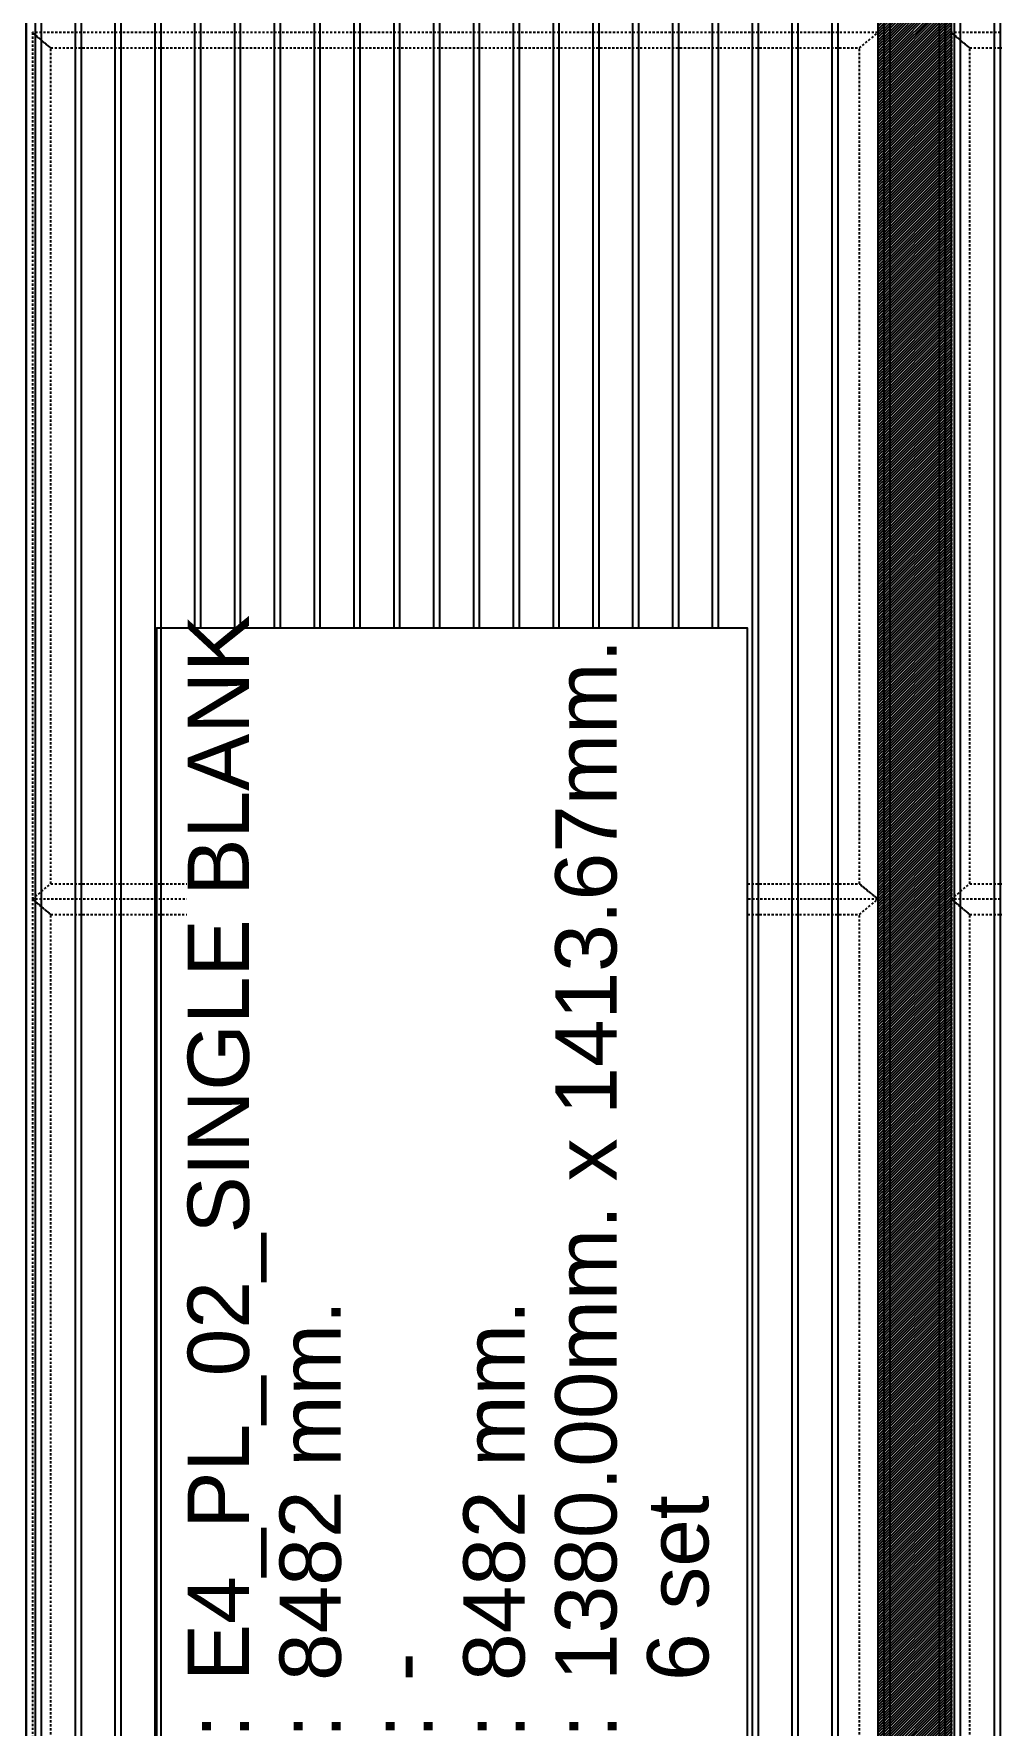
# Model space of a CAD drawing. Header units: millimetres. Extents: x 652937 to 1670132, y 1473552 to 2851037.
# Drawn here: x 820023 to 821586, y 1522765 to 1525525 of the extents above; entities that cross this region are included whole.
import ezdxf
from ezdxf.xclip import XClip

# ---------------------------------------------------------------- set-up
doc = ezdxf.new("R2010")
doc.units = ezdxf.units.MM
doc.header["$XCLIPFRAME"] = 0
for name, pattern in [('TA_HL_001.00000', [6.5, 3.55, -2.95]), ('XKITLINE00', [0]), ('XKITLINE02', [4, 2, -2])]:
    doc.linetypes.add(name, pattern=pattern)
doc.layers.add('000 - 0_HIDE_OBJ_FRAMING_DEF_SUB', color=1, linetype='Continuous', plot=False)
doc.layers.add('000 - ESTIMATE_ASPG_WIPEOUT_', color=250, linetype='Continuous', plot=False)
for name, color, linetype, true_color, plot in [('000 - ESTIMATE_ASPG_MAIN_COLOR_6', 6, 'Continuous', 0xff00ff, False), ('000 - ESTIMATE_ASPG_TEXT_COLOR_1', 1, 'Continuous', 0xff0000, False), ('000_AREA_ASPG_AREA_HATCH_', 7, 'Continuous', 0xff8700, False), ('000_AREA_ASPG_AREA_MAIN_COLOR_1', 7, 'Continuous', 0xff8700, False)]:
    doc.layers.add(name, color=color, linetype=linetype, true_color=true_color, plot=plot)
for name, color, linetype in [('010 - ASPG_EXTR_MAIN_COLOR_2', 2, 'Continuous'), ('010 - ASPG_EXTR_WIPEOUT_', 250, 'Continuous'), ('010 - ASPG_FRAMING_MAIN_COLOR_1', 3, 'Continuous'), ('010 - ASPG_FRAMING_SUB_COLOR_2', 1, 'Continuous'), ('010 - ASPG_FRAMING_SUB_COLOR_3', 251, 'Continuous')]:
    doc.layers.add(name, color=color, linetype=linetype)
for name, color, linetype, lineweight in [('A-230-M_FLOOR', 2, 'Continuous', 25), ('Bolt', 7, 'Continuous', 0), ('Part', 2, 'Continuous', 0)]:
    doc.layers.add(name, color=color, linetype=linetype, lineweight=lineweight)
doc.styles.add('_Arial', font='arial.ttf')

# ---------------------------------------------------------------- blocks, each defined once
blk = doc.blocks.new('GM_Louver Grill Vertical Z1 - Z Profile-V141-ENT 3 ELE-4 Sheet')
at = {"layer": '000 - 0_HIDE_OBJ_FRAMING_DEF_SUB'}
blk.add_line((187463.5, 105550), (187463.5, 114870), dxfattribs=at)
blk = doc.blocks.new('E4')
at = {"layer": '000 - 0_HIDE_OBJ_FRAMING_DEF_SUB'}
for points in [[(-1566166.2, 114870), (-1564666.2, 114870), (-1564666.2, 105550), (-1566166.2, 105550)], [(-1563166.2, 114870), (-1564666.2, 114870), (-1564666.2, 105550), (-1563166.2, 105550)], [(-1566116.2, 114820), (-1564716.2, 114820), (-1564716.2, 105600), (-1566116.2, 105600)], [(-1564616.2, 114820), (-1563216.2, 114820), (-1563216.2, 105600), (-1564616.2, 105600)]]:
    blk.add_lwpolyline(points, close=True, dxfattribs=at)
at = {"layer": '000 - 0_HIDE_OBJ_FRAMING_DEF_SUB', "color": 8}
for p in [(-1753504.7, 0), (-1753429.7, 0), (-1753354.7, 0), (-1753279.7, 0), (-1753204.7, 0), (-1753129.7, 0), (-1753054.7, 0), (-1752979.7, 0), (-1752904.7, 0), (-1752829.7, 0), (-1752754.7, 0), (-1752679.7, 0), (-1752604.7, 0), (-1752529.7, 0), (-1752454.7, 0), (-1752379.7, 0), (-1752304.7, 0), (-1752229.7, 0), (-1752004.7, 0)]:
    blk.add_blockref('GM_Louver Grill Vertical Z1 - Z Profile-V141-ENT 3 ELE-4 Sheet', p, dxfattribs=at)
blk = doc.blocks.new('*A3459102')
at = {"layer": 'Part', "linetype": 'XKITLINE00', "lineweight": 0}
for p, q in [((616.947211, 135.830227), (616.947209, 135.830227)), ((616.947209, 135.830227), (619.147209, 135.830227)), ((616.947209, 135.730227), (616.947209, 135.830227)), ((619.147211, 135.830227), (619.147209, 135.830227)), ((619.147209, 135.730227), (619.147209, 135.830227)), ((616.947211, 135.730227), (616.947209, 135.730227)), ((616.947209, 135.730227), (619.147209, 135.730227)), ((619.147211, 135.730227), (619.147209, 135.730227))]:
    blk.add_line(p, q, dxfattribs=at)
at = {"layer": 'Part', "linetype": 'XKITLINE02', "lineweight": 0}
for p, q in [((616.947211, 135.830227), (616.947211, 135.730227)), ((619.147209, 135.830227), (619.147211, 135.830227)), ((619.147211, 135.830227), (619.147211, 135.730227)), ((619.147209, 135.730227), (619.147211, 135.730227))]:
    blk.add_line(p, q, dxfattribs=at)
blk = doc.blocks.new('*A3460103')
at = {"layer": 'Part', "linetype": 'XKITLINE02', "lineweight": 0}
for p, q in [((618.12721, 136.430227), (618.077209, 136.430227)), ((618.077209, 136.430227), (618.077209, 135.930227)), ((618.127209, 135.930227), (618.127209, 136.430227)), ((618.077209, 135.830227), (618.67721, 135.830227)), ((618.67721, 135.830227), (618.67721, 135.880227))]:
    blk.add_line(p, q, dxfattribs=at)
at = {"layer": 'Part', "linetype": 'XKITLINE00', "lineweight": 0}
for p, q in [((618.077209, 135.930227), (618.077209, 135.830227)), ((618.127209, 135.930227), (618.127209, 135.880227)), ((618.677209, 135.880227), (618.127209, 135.880227)), ((618.677209, 135.830227), (618.677209, 135.880227))]:
    blk.add_line(p, q, dxfattribs=at)
blk = doc.blocks.new('*A3462105')
at = {"layer": 'Bolt', "linetype": 'XKITLINE02', "lineweight": 0}
for p, q in [((618.20641, 136.130227), (617.77721, 136.130227)), ((618.07721, 136.200227), (618.01721, 136.200227)), ((618.07721, 136.060227), (618.01721, 136.060227)), ((618.12721, 136.300227), (618.07721, 136.300227)), ((618.12721, 135.960227), (618.07721, 135.960227))]:
    blk.add_line(p, q, dxfattribs=at)
blk = doc.blocks.new('*A3463106')
at = {"layer": 'Bolt'}
for points in [[(617.217, 135.83), (617.217, 135.73), (617.077, 135.73), (617.077, 135.83)], [(619.017, 135.83), (619.017, 135.73), (618.877, 135.73), (618.877, 135.83)]]:
    blk.add_hatch(color=256, dxfattribs=at).paths.add_polyline_path(points, flags=17)
at = {"layer": 'Bolt', "linetype": 'XKITLINE00', "lineweight": 0}
for p, q in [((617.077, 135.83), (617.077, 135.73)), ((617.147, 135.83), (617.147, 135.73)), ((617.217, 135.83), (617.217, 135.73)), ((618.877, 135.83), (618.877, 135.73)), ((618.947, 135.83), (618.947, 135.73)), ((619.017, 135.83), (619.017, 135.73))]:
    blk.add_line(p, q, dxfattribs=at)
blk = doc.blocks.new('*A3461104')
at = {"layer": 'Part', "linetype": 'XKITLINE00', "lineweight": 0}
for p, q in [((616.747209, 135.530227), (616.947209, 135.730227)), ((616.947209, 135.730227), (616.947211, 135.730227)), ((619.177211, 135.730227), (616.947209, 135.730227)), ((619.347209, 135.530227), (619.177209, 135.730227))]:
    blk.add_line(p, q, dxfattribs=at)
at = {"layer": 'Part', "linetype": 'XKITLINE02', "lineweight": 0}
for p, q in [((616.747209, 135.530227), (619.347211, 135.530227)), ((616.747211, 135.530227), (616.947211, 135.730227)), ((619.347211, 135.530227), (619.177211, 135.730227))]:
    blk.add_line(p, q, dxfattribs=at)
blk = doc.blocks.new('*A39494473')
at = {"layer": 'Part', "linetype": 'XKITLINE00', "lineweight": 0}
for p, q in [((4.126876, -71.825099), (4.126876, -71.795099)), ((4.626996, -71.825099), (4.126876, -71.825099)), ((4.626876, -71.825099), (4.626876, -71.795099)), ((4.626996, -71.825099), (4.626876, -71.825099)), ((4.626996, -71.795099), (4.626996, -71.825099))]:
    blk.add_line(p, q, dxfattribs=at)
at = {"layer": 'Part', "linetype": 'XKITLINE02', "lineweight": 0}
for p, q in [((4.626996, -71.795099), (4.126876, -71.795099)), ((4.126996, -71.825099), (4.126996, -71.795099)), ((4.626876, -71.795099), (4.626996, -71.795099))]:
    blk.add_line(p, q, dxfattribs=at)
blk = doc.blocks.new('*A40464570')
at = {"layer": 'Part', "linetype": 'XKITLINE00', "lineweight": 0}
for p, q in [((-7.502966, -78.970099), (5.997055, -78.970099)), ((-7.502966, -78.970099), (-7.502966, -79.295099)), ((5.997061, -78.970099), (5.997055, -78.970099)), ((5.997055, -78.970099), (5.997055, -79.295099)), ((5.997145, -78.970099), (5.997139, -78.970099)), ((5.997139, -78.970099), (5.997139, -79.265099)), ((-7.502966, -79.295099), (5.997055, -79.295099)), ((5.997145, -79.265099), (5.997145, -79.295099))]:
    blk.add_line(p, q, dxfattribs=at)
at = {"layer": 'Part', "linetype": 'XKITLINE02', "lineweight": 0}
for p, q in [((-7.50296, -79.265099), (-7.50296, -78.970099)), ((-7.502881, -79.265099), (-7.502881, -78.970099)), ((-7.502876, -79.295099), (-7.502876, -78.970099)), ((5.997055, -78.970099), (5.997145, -78.970099)), ((5.997061, -79.265099), (5.997061, -78.970099)), ((5.997145, -78.970099), (5.997145, -79.265099)), ((-7.50296, -79.265099), (5.997139, -79.265099)), ((5.997055, -79.295099), (5.997145, -79.295099)), ((5.997055, -79.295099), (5.997145, -79.295099)), ((5.997139, -79.265099), (5.997061, -79.265099))]:
    blk.add_line(p, q, dxfattribs=at)
blk = doc.blocks.new('*A40504574')
at = {"layer": 'Bolt'}
for points in [[(4.262, -79.265), (4.262, -79.295), (4.192, -79.295), (4.192, -79.265)], [(4.262, -79.295), (4.262, -79.325), (4.192, -79.325), (4.192, -79.295)], [(4.562, -79.265), (4.562, -79.295), (4.492, -79.295), (4.492, -79.265)], [(4.562, -79.295), (4.562, -79.325), (4.492, -79.325), (4.492, -79.295)]]:
    blk.add_hatch(color=256, dxfattribs=at).paths.add_polyline_path(points, flags=17)
at = {"layer": 'Bolt', "linetype": 'XKITLINE00', "lineweight": 0}
for p, q in [((4.227, -79.365), (4.227, -79.15)), ((4.527, -79.365), (4.527, -79.15)), ((4.192, -79.295), (4.192, -79.265)), ((4.192, -79.325), (4.192, -79.295)), ((4.262, -79.295), (4.262, -79.265)), ((4.262, -79.325), (4.262, -79.295)), ((4.492, -79.295), (4.492, -79.265)), ((4.492, -79.325), (4.492, -79.295)), ((4.562, -79.295), (4.562, -79.265)), ((4.562, -79.325), (4.562, -79.295))]:
    blk.add_line(p, q, dxfattribs=at)
blk = doc.blocks.new('*A40514575')
at = {"layer": 'Part', "linetype": 'XKITLINE00', "lineweight": 0}
for p, q in [((4.126876, -79.325099), (4.126876, -79.295099)), ((4.626996, -79.325099), (4.126876, -79.325099)), ((4.626876, -79.325099), (4.626876, -79.295099)), ((4.626996, -79.325099), (4.626876, -79.325099)), ((4.626996, -79.295099), (4.626996, -79.325099))]:
    blk.add_line(p, q, dxfattribs=at)
at = {"layer": 'Part', "linetype": 'XKITLINE02', "lineweight": 0}
for p, q in [((4.626996, -79.295099), (4.126876, -79.295099)), ((4.126996, -79.325099), (4.126996, -79.295099)), ((4.626876, -79.295099), (4.626996, -79.295099))]:
    blk.add_line(p, q, dxfattribs=at)
blk = doc.blocks.new('*A40524576')
at = {"layer": 'Part', "linetype": 'XKITLINE00', "lineweight": 0}
for p, q in [((4.361876, -79.475099), (4.361876, -79.325099)), ((4.361876, -79.325099), (4.391876, -79.325099)), ((4.391876, -79.475099), (4.391876, -79.325099)), ((4.391996, -79.825099), (4.391996, -79.325099)), ((4.361966, -79.825099), (4.361876, -79.475099)), ((4.361876, -79.475099), (4.391876, -79.475099)), ((4.391876, -79.475099), (4.391966, -79.825099)), ((4.361996, -79.825099), (4.361966, -79.825099)), ((4.361966, -79.825099), (4.391996, -79.825099))]:
    blk.add_line(p, q, dxfattribs=at)
at = {"layer": 'Part', "linetype": 'XKITLINE02', "lineweight": 0}
for p, q in [((4.361876, -79.325099), (4.361996, -79.325099)), ((4.361996, -79.325099), (4.361996, -79.825099)), ((4.391876, -79.325099), (4.391996, -79.325099)), ((4.391996, -79.325099), (4.391876, -79.325099))]:
    blk.add_line(p, q, dxfattribs=at)
blk = doc.blocks.new('*A40534577')
at = {"layer": 'Part', "linetype": 'XKITLINE00', "lineweight": 0}
for p, q in [((4.361876, -71.975099), (4.361876, -71.825099)), ((4.361876, -71.825099), (4.391876, -71.825099)), ((4.391876, -71.975099), (4.391876, -71.825099)), ((4.391996, -72.325099), (4.391996, -71.825099)), ((4.361966, -72.325099), (4.361876, -71.975099)), ((4.361876, -71.975099), (4.391876, -71.975099)), ((4.391876, -71.975099), (4.391966, -72.325099)), ((4.361996, -72.325099), (4.361966, -72.325099)), ((4.361966, -72.325099), (4.391996, -72.325099))]:
    blk.add_line(p, q, dxfattribs=at)
at = {"layer": 'Part', "linetype": 'XKITLINE02', "lineweight": 0}
for p, q in [((4.361876, -71.825099), (4.361996, -71.825099)), ((4.361996, -71.825099), (4.361996, -72.325099)), ((4.391876, -71.825099), (4.391996, -71.825099)), ((4.391996, -71.825099), (4.391876, -71.825099))]:
    blk.add_line(p, q, dxfattribs=at)
blk = doc.blocks.new('*A40814605')
at = {"layer": 'Part', "linetype": 'XKITLINE00', "lineweight": 0}
for p, q in [((-7.502966, -71.470099), (5.997055, -71.470099)), ((-7.502966, -71.470099), (-7.502966, -71.795099)), ((5.997061, -71.470099), (5.997055, -71.470099)), ((5.997055, -71.470099), (5.997055, -71.795099)), ((5.997145, -71.470099), (5.997139, -71.470099)), ((5.997139, -71.470099), (5.997139, -71.765099)), ((-7.502966, -71.795099), (5.997055, -71.795099)), ((5.997145, -71.765099), (5.997145, -71.795099))]:
    blk.add_line(p, q, dxfattribs=at)
at = {"layer": 'Part', "linetype": 'XKITLINE02', "lineweight": 0}
for p, q in [((-7.50296, -71.765099), (-7.50296, -71.470099)), ((-7.502881, -71.765099), (-7.502881, -71.470099)), ((-7.502876, -71.795099), (-7.502876, -71.470099)), ((5.997055, -71.470099), (5.997145, -71.470099)), ((5.997061, -71.765099), (5.997061, -71.470099)), ((5.997145, -71.470099), (5.997145, -71.765099)), ((-7.50296, -71.765099), (5.997139, -71.765099)), ((5.997055, -71.795099), (5.997145, -71.795099)), ((5.997055, -71.795099), (5.997145, -71.795099)), ((5.997139, -71.765099), (5.997061, -71.765099))]:
    blk.add_line(p, q, dxfattribs=at)
blk = doc.blocks.new('*A40824606')
at = {"layer": 'Bolt'}
for points in [[(4.262, -71.765), (4.262, -71.795), (4.192, -71.795), (4.192, -71.765)], [(4.262, -71.795), (4.262, -71.825), (4.192, -71.825), (4.192, -71.795)], [(4.562, -71.765), (4.562, -71.795), (4.492, -71.795), (4.492, -71.765)], [(4.562, -71.795), (4.562, -71.825), (4.492, -71.825), (4.492, -71.795)]]:
    blk.add_hatch(color=256, dxfattribs=at).paths.add_polyline_path(points, flags=17)
at = {"layer": 'Bolt', "linetype": 'XKITLINE00', "lineweight": 0}
for p, q in [((4.227, -71.865), (4.227, -71.65)), ((4.527, -71.865), (4.527, -71.65)), ((4.192, -71.795), (4.192, -71.765)), ((4.192, -71.825), (4.192, -71.795)), ((4.262, -71.795), (4.262, -71.765)), ((4.262, -71.825), (4.262, -71.795)), ((4.492, -71.795), (4.492, -71.765)), ((4.492, -71.825), (4.492, -71.795)), ((4.562, -71.795), (4.562, -71.765)), ((4.562, -71.825), (4.562, -71.795))]:
    blk.add_line(p, q, dxfattribs=at)
blk = doc.blocks.new('W-1-PP18-ST_ENT3_REV02_20260413-214324_PP18_ENT3_SE_ELE4-1')
at = {"layer": 'A-230-M_FLOOR', "color": 4, "lineweight": 9}
blk.add_lwpolyline([(-1085, 102450), (-1085, 114420), (-835, 114420), (-835, 102450)], dxfattribs=at)
at = {"layer": 'Part', "linetype": 'XKITLINE02', "lineweight": 0}
for p, q in [((-1388, 113780), (-1388, 110735)), ((-1388, 113780), (-1388, 110735)), ((-1382, 113780), (-1382, 110735)), ((-1382, 113780), (-1382, 110735)), ((-1335, 110735), (-1335, 110735)), ((-1335, 110735), (-1335, 110735))]:
    blk.add_line(p, q, dxfattribs=at)
at = {"layer": 'Part', "linetype": 'XKITLINE00', "lineweight": 0}
blk.add_lwpolyline([(-1335, 110735), (-1335, 113780), (-1435, 113780), (-1435, 110735)], close=True, dxfattribs=at)
blk.add_blockref('E4', (1563456.2, 0))
at = {"lineweight": 0}
for name, p, xscale, yscale, zscale in [('*A40814605', (-2309.4, 127339), 200, 200, 200), ('*A40824606', (-2260.4, 127339), 200, 200, 200), ('*A39494473', (-2260.4, 127339), 200, 200, 200), ('*A40534577', (-2260.4, 127339), 200, 200, 200), ('*A40464570', (-2309.4, 127339), 200, 200, 200), ('*A40504574', (-2260.4, 127339), 200, 200, 200), ('*A40514575', (-2260.4, 127339), 200, 200, 200), ('*A40524576', (-2260.4, 127339), 200, 200, 200), ('*A3462105', (-63189.7, 97142), 100, 100, 100), ('*A3460103', (-63189.7, 97142), 100, 100, 100), ('*A3461104', (-63191.2, 97142), 100, 100, 100), ('*A3459102', (-63189.7, 97142), 100, 100, 100), ('*A3463106', (-63189.7, 97142), 100, 100, 100)]:
    blk.add_blockref(name, p, dxfattribs=dict(at, xscale=xscale, yscale=yscale, zscale=zscale))
blk = doc.blocks.new('*A40484572')
at = {"layer": 'Part', "linetype": 'XKITLINE00', "lineweight": 0}
for p, q in [((4.127001, -67.820099), (4.127001, -71.470099)), ((4.627001, -67.820099), (4.627001, -71.470099)), ((4.627093, -67.820099), (4.627093, -71.470099)), ((4.127001, -71.825099), (4.127001, -78.970099)), ((4.627001, -71.795099), (4.627001, -78.970099)), ((4.627093, -71.795099), (4.627093, -78.970099)), ((4.127001, -79.325099), (4.127001, -83.020099)), ((4.627001, -79.295099), (4.627001, -83.020099)), ((4.627093, -79.295099), (4.627093, -83.020099)), ((4.127001, -83.020099), (4.127009, -83.020099)), ((4.127001, -83.020099), (4.627009, -83.020099)), ((4.627093, -83.020099), (4.627101, -83.020099))]:
    blk.add_line(p, q, dxfattribs=at)
at = {"layer": 'Part', "linetype": 'XKITLINE02', "lineweight": 0}
for p, q in [((4.127009, -67.820099), (4.127009, -83.020099)), ((4.127093, -83.020099), (4.127093, -67.820099)), ((4.127101, -67.820099), (4.127101, -83.020099)), ((4.362009, -67.820099), (4.362009, -83.020099)), ((4.362093, -67.820099), (4.362093, -83.020099)), ((4.392009, -67.820099), (4.392009, -83.020099)), ((4.392093, -67.820099), (4.392093, -83.020099)), ((4.627009, -67.820099), (4.627009, -83.020099)), ((4.627101, -83.020099), (4.627101, -67.820099)), ((4.127001, -71.470099), (4.127001, -71.825099)), ((4.627001, -71.470099), (4.627001, -71.795099)), ((4.627093, -71.470099), (4.627093, -71.795099)), ((4.127001, -78.970099), (4.127001, -79.325099)), ((4.627001, -78.970099), (4.627001, -79.295099)), ((4.627093, -78.970099), (4.627093, -79.295099)), ((4.127101, -83.020099), (4.127093, -83.020099)), ((4.627009, -83.020099), (4.627093, -83.020099)), ((4.627009, -83.020099), (4.627101, -83.020099))]:
    blk.add_line(p, q, dxfattribs=at)
blk = doc.blocks.new('*A44765000')
at = {"layer": 'Part', "linetype": 'XKITLINE00', "lineweight": 0}
blk.add_line((-7.628107, -83.220099), (44.365166, -83.220099), dxfattribs=at)
blk = doc.blocks.new('*A46225146')
at = {"layer": 'Part', "linetype": 'XKITLINE00', "lineweight": 0}
for p, q in [((3.826996, -83.070099), (4.927106, -83.070099)), ((3.826996, -83.120099), (3.826996, -83.070099)), ((4.926996, -83.120099), (3.826996, -83.120099)), ((4.926996, -83.120099), (4.926996, -83.070099)), ((4.927106, -83.070099), (4.927106, -83.120099))]:
    blk.add_line(p, q, dxfattribs=at)
at = {"layer": 'Part', "linetype": 'XKITLINE02', "lineweight": 0}
for p, q in [((3.827106, -83.120099), (3.827106, -83.070099)), ((4.927106, -83.120099), (4.926996, -83.120099)), ((4.927106, -83.120099), (4.926996, -83.120099))]:
    blk.add_line(p, q, dxfattribs=at)
blk = doc.blocks.new('*A46235147')
at = {"layer": 'Part', "linetype": 'XKITLINE02', "lineweight": 0}
for p, q in [((4.362081, -82.770099), (4.337021, -82.770099)), ((4.337021, -82.770099), (4.337021, -83.020099)), ((4.337081, -83.045099), (4.337081, -82.770099)), ((4.362021, -82.770099), (4.362021, -83.020099)), ((4.362081, -82.770099), (4.362081, -83.020099)), ((4.062081, -83.045099), (4.062081, -83.070099)), ((4.337021, -83.045099), (4.337081, -83.045099)), ((4.337021, -83.045099), (4.337081, -83.045099)), ((4.062021, -83.070099), (4.362081, -83.070099))]:
    blk.add_line(p, q, dxfattribs=at)
at = {"layer": 'Part', "linetype": 'XKITLINE00', "lineweight": 0}
for p, q in [((4.062021, -83.045099), (4.062021, -83.070099)), ((4.062021, -83.045099), (4.337021, -83.045099)), ((4.337021, -83.020099), (4.337021, -83.045099)), ((4.362021, -83.020099), (4.362021, -83.070099)), ((4.362081, -83.020099), (4.362081, -83.070099))]:
    blk.add_line(p, q, dxfattribs=at)
blk = doc.blocks.new('*A46245148')
at = {"layer": 'Part', "linetype": 'XKITLINE00', "lineweight": 0}
for p, q in [((3.726976, -83.220099), (3.826996, -83.120099)), ((3.826996, -83.120099), (4.926996, -83.120099)), ((4.926996, -83.120099), (5.026976, -83.220099)), ((4.927106, -83.120099), (5.027126, -83.220099))]:
    blk.add_line(p, q, dxfattribs=at)
at = {"layer": 'Part', "linetype": 'XKITLINE02', "lineweight": 0}
for p, q in [((3.827106, -83.120099), (3.727126, -83.220099)), ((3.826996, -83.120099), (3.827106, -83.120099)), ((4.926996, -83.120099), (4.927106, -83.120099)), ((4.927106, -83.120099), (4.926996, -83.120099)), ((5.027126, -83.220099), (3.726976, -83.220099)), ((5.027126, -83.220099), (5.026976, -83.220099))]:
    blk.add_line(p, q, dxfattribs=at)
blk = doc.blocks.new('*A46255149')
at = {"layer": 'Bolt', "linetype": 'XKITLINE02', "lineweight": 0}
for p, q in [((4.431651, -82.895099), (4.217051, -82.895099)), ((4.362071, -82.860099), (4.337071, -82.860099)), ((4.392058, -82.860099), (4.362058, -82.860099)), ((4.362032, -82.930099), (4.337032, -82.930099)), ((4.392044, -82.930099), (4.362044, -82.930099))]:
    blk.add_line(p, q, dxfattribs=at)
blk = doc.blocks.new('*A46265150')
at = {"layer": 'Bolt'}
for points in [[(3.942, -83.12), (3.942, -83.07), (4.012, -83.07), (4.012, -83.12)], [(4.742, -83.12), (4.742, -83.07), (4.812, -83.07), (4.812, -83.12)]]:
    blk.add_hatch(color=256, dxfattribs=at).paths.add_polyline_path(points, flags=17)
at = {"layer": 'Bolt', "linetype": 'XKITLINE00', "lineweight": 0}
for p, q in [((3.942, -83.12), (3.942, -83.07)), ((3.977, -83.12), (3.977, -83.07)), ((4.012, -83.12), (4.012, -83.07)), ((4.742, -83.12), (4.742, -83.07)), ((4.777, -83.12), (4.777, -83.07)), ((4.812, -83.12), (4.812, -83.07))]:
    blk.add_line(p, q, dxfattribs=at)
blk = doc.blocks.new('W-1-PP18-ST_ENT3_REV02_20260413-214457_PP18_ENT3_SE_ELE4-2')
at = {"lineweight": 0, "xscale": 200, "yscale": 200, "zscale": 200}
for name in ['*A40484572', '*A40814605', '*A40824606', '*A39494473', '*A40534577', '*A40464570', '*A40504574', '*A40514575', '*A40524576', '*A46235147', '*A46255149', '*A46245148', '*A46225146', '*A46265150', '*A44765000']:
    blk.add_blockref(name, (-2309.3778, 127344.0198), dxfattribs=at)
blk = doc.blocks.new('*U6720')
blk.add_wipeout([(50, 0), (1450, 0), (1450, 8482), (50, 8482)]).dxf.layer = '010 - ASPG_EXTR_WIPEOUT_'
at = {"layer": '010 - ASPG_EXTR_MAIN_COLOR_2'}
for points in [[(64.8, 0), (75, 0), (75, 8482), (64.8, 8482)], [(129.8, 0), (140, 0), (140, 8482), (129.8, 8482)], [(194.8, 0), (205, 0), (205, 8482), (194.8, 8482)], [(259.8, 0), (270, 0), (270, 8482), (259.8, 8482)], [(324.8, 0), (335, 0), (335, 8482), (324.8, 8482)], [(389.8, 0), (400, 0), (400, 8482), (389.8, 8482)], [(454.8, 0), (465, 0), (465, 8482), (454.8, 8482)], [(519.8, 0), (530, 0), (530, 8482), (519.8, 8482)], [(584.8, 0), (595, 0), (595, 8482), (584.8, 8482)], [(649.8, 0), (660, 0), (660, 8482), (649.8, 8482)], [(714.8, 0), (725, 0), (725, 8482), (714.8, 8482)], [(779.8, 0), (790, 0), (790, 8482), (779.8, 8482)], [(844.8, 0), (855, 0), (855, 8482), (844.8, 8482)], [(909.8, 0), (920, 0), (920, 8482), (909.8, 8482)], [(974.8, 0), (985, 0), (985, 8482), (974.8, 8482)], [(1039.8, 0), (1050, 0), (1050, 8482), (1039.8, 8482)], [(1104.8, 0), (1115, 0), (1115, 8482), (1104.8, 8482)], [(1169.8, 0), (1180, 0), (1180, 8482), (1169.8, 8482)], [(1234.8, 0), (1245, 0), (1245, 8482), (1234.8, 8482)], [(1299.8, 0), (1310, 0), (1310, 8482), (1299.8, 8482)], [(1364.8, 0), (1375, 0), (1375, 8482), (1364.8, 8482)]]:
    blk.add_lwpolyline(points, close=True, dxfattribs=at)
at = {"layer": '010 - ASPG_FRAMING_SUB_COLOR_2'}
blk.add_lwpolyline([(50, 0), (1450, 0), (1450, 8482), (50, 8482)], close=True, dxfattribs=at)
for points in [[(-50, 0), (50, 0), (50, 8482), (-50, 8482)], [(1450, 0), (1550, 0), (1550, 8482), (1450, 8482)]]:
    blk.add_wipeout(points).dxf.layer = '010 - ASPG_EXTR_WIPEOUT_'
at = {"layer": '010 - ASPG_FRAMING_MAIN_COLOR_1'}
for points in [[(-50, 0), (-40, 0), (-40, 8482), (-50, 8482)], [(40, 0), (50, 0), (50, 8482), (40, 8482)], [(1450, 0), (1460, 0), (1460, 8482), (1450, 8482)], [(1540, 0), (1550, 0), (1550, 8482), (1540, 8482)]]:
    blk.add_lwpolyline(points, close=True, dxfattribs=at)
at = {"layer": '010 - ASPG_FRAMING_SUB_COLOR_2'}
for points in [[(-50, 0), (50, 0), (50, 8482), (-50, 8482)], [(1450, 0), (1550, 0), (1550, 8482), (1450, 8482)]]:
    blk.add_lwpolyline(points, close=True, dxfattribs=at)
blk = doc.blocks.new('*U8802')
at = {"layer": '010 - ASPG_FRAMING_SUB_COLOR_3', "linetype": 'ByBlock'}
for points in [[(0, 0), (0, 1380), (25, 1350), (25, 30), (0, 0)], [(1413.7, 1380), (0, 1380), (25, 1350), (1388.7, 1350)], [(1413.7, 0), (1413.7, 1380), (1388.7, 1350), (1388.7, 30), (1413.7, 0)], [(25, 30), (1388.7, 30), (1413.7, 0), (0, 0), (25, 30)]]:
    blk.add_lwpolyline(points, close=True, dxfattribs=at)
blk = doc.blocks.new('A$Cd3cf6656')
blk.add_wipeout([(-964.7, -457.4), (1855.6, -457.4), (1855.6, 457.4), (-964.7, 457.4)]).dxf.layer = '000 - ESTIMATE_ASPG_WIPEOUT_'
at = {"layer": '000 - ESTIMATE_ASPG_MAIN_COLOR_6'}
blk.add_lwpolyline([(-964.7, -457.4), (1855.6, -457.4), (1855.6, 507.4), (-964.7, 507.4)], close=True, dxfattribs=at)
at = {"layer": '000 - ESTIMATE_ASPG_TEXT_COLOR_1', "style": '_Arial'}
for p in [(45, 356.5), (45, 206.5), (45, 56.5), (45, -93.5), (45, -243.5)]:
    blk.add_text(':', height=100, dxfattribs=at).set_placement(p)
for tag, p in [('LV_TYPE_VAL', (138.1, 356.5)), ('LV_SIN-H_VAL', (138.1, 206.5)), ('LV_DOU-H_VAL', (138.1, 56.5)), ('V-TRIM_VAL', (138.1, -93.5)), ('FRAME_VAL', (138.1, -243.5)), ('FRAME_SET', (138.1, -393.5))]:
    blk.add_attdef(tag, p, '', height=100, dxfattribs=at)
blk = doc.blocks.new('*U8821')
at = {"layer": '000_AREA_ASPG_AREA_HATCH_', "transparency": 33554539}
h = blk.add_hatch(dxfattribs=at)
h.set_pattern_fill('ANSI31', color=256)
h.set_pattern_definition([(45, (-24.4354, 8456.1105), (-2.245064, 2.245064), [])])
h.paths.add_polyline_path([(-60, 0), (60, 0), (60, 8482), (-60, 8482)])
at = {"layer": '000_AREA_ASPG_AREA_MAIN_COLOR_1'}
blk.add_lwpolyline([(-60, 0), (60, 0), (60, 8482), (-60, 8482)], close=True, dxfattribs=at)

msp = doc.modelspace()

# ---------------------------------------------------------------- block references
at = {"color": 6}
ref = msp.add_blockref('W-1-PP18-ST_ENT3_REV02_20260413-214324_PP18_ENT3_SE_ELE4-1', (822670.5264, 1412070.4203), dxfattribs=at)
XClip(ref).set_block_clipping_path([(-8921.6742467015, 100922), (26429.9241350386, 117178.2602934372)])

# ---------------------------------------------------------------- next in the draw order: block references
ref = msp.add_blockref('W-1-PP18-ST_ENT3_REV02_20260413-214457_PP18_ENT3_SE_ELE4-2', (822670.5264, 1412070.4203), dxfattribs=at)
XClip(ref).set_block_clipping_path([(-8921.6742467015, 100922), (26429.9241350386, 117178.2602934372)])

# ---------------------------------------------------------------- next in the draw order: block references
msp.add_blockref('*U6720', (821460.5264, 1518458.4203))

# ---------------------------------------------------------------- next in the draw order: block references
msp.add_blockref('*U6720', (819960.5264, 1518458.4203))

# ---------------------------------------------------------------- next in the draw order: block references
msp.add_blockref('*U8821', (821460.5264, 1518458.4203))
at = {"linetype": 'TA_HL_001.00000', "rotation": 90}
for p in [(821400.5264, 1524113.087), (822900.5264, 1524113.087), (821400.5264, 1522699.4203), (822900.5264, 1522699.4203)]:
    msp.add_blockref('*U8802', p, dxfattribs=at)

# ---------------------------------------------------------------- next in the draw order: block references
at = {"rotation": 90}
msp.add_blockref('A$Cd3cf6656', (820730.5264, 1522699.4203), dxfattribs=at).add_auto_attribs({'LV_TYPE_VAL': 'E4_PL_02_SINGLE BLANK', 'LV_SIN-H_VAL': '8482 mm. ', 'LV_DOU-H_VAL': '-', 'V-TRIM_VAL': '8482 mm.', 'FRAME_VAL': '1380.00mm. x 1413.67mm.', 'FRAME_SET': '6 set'})

doc.saveas('drawing.dxf')
